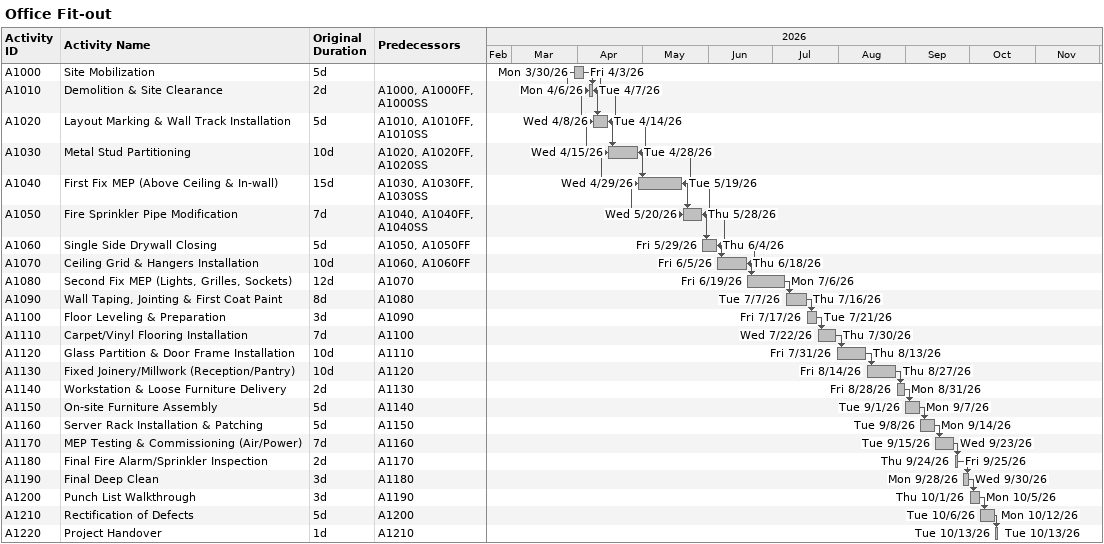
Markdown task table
Office Fit-out

| ID | Task | Original duration | Start | Finish | Predecessors |
|---|---|---|---|---|---|
| A1000 | Site Mobilization | 5d | 2026-03-30 | 2026-04-03 |  |
| A1010 | Demolition & Site Clearance | 2d | 2026-04-06 | 2026-04-07 | A1000, A1000FF, A1000SS |
| A1020 | Layout Marking & Wall Track Installation | 5d | 2026-04-08 | 2026-04-14 | A1010, A1010FF, A1010SS |
| A1030 | Metal Stud Partitioning | 10d | 2026-04-15 | 2026-04-28 | A1020, A1020FF, A1020SS |
| A1040 | First Fix MEP (Above Ceiling & In-wall) | 15d | 2026-04-29 | 2026-05-19 | A1030, A1030FF, A1030SS |
| A1050 | Fire Sprinkler Pipe Modification | 7d | 2026-05-20 | 2026-05-28 | A1040, A1040FF, A1040SS |
| A1060 | Single Side Drywall Closing | 5d | 2026-05-29 | 2026-06-04 | A1050, A1050FF |
| A1070 | Ceiling Grid & Hangers Installation | 10d | 2026-06-05 | 2026-06-18 | A1060, A1060FF |
| A1080 | Second Fix MEP (Lights, Grilles, Sockets) | 12d | 2026-06-19 | 2026-07-06 | A1070 |
| A1090 | Wall Taping, Jointing & First Coat Paint | 8d | 2026-07-07 | 2026-07-16 | A1080 |
| A1100 | Floor Leveling & Preparation | 3d | 2026-07-17 | 2026-07-21 | A1090 |
| A1110 | Carpet/Vinyl Flooring Installation | 7d | 2026-07-22 | 2026-07-30 | A1100 |
| A1120 | Glass Partition & Door Frame Installation | 10d | 2026-07-31 | 2026-08-13 | A1110 |
| A1130 | Fixed Joinery/Millwork (Reception/Pantry) | 10d | 2026-08-14 | 2026-08-27 | A1120 |
| A1140 | Workstation & Loose Furniture Delivery | 2d | 2026-08-28 | 2026-08-31 | A1130 |
| A1150 | On-site Furniture Assembly | 5d | 2026-09-01 | 2026-09-07 | A1140 |
| A1160 | Server Rack Installation & Patching | 5d | 2026-09-08 | 2026-09-14 | A1150 |
| A1170 | MEP Testing & Commissioning (Air/Power) | 7d | 2026-09-15 | 2026-09-23 | A1160 |
| A1180 | Final Fire Alarm/Sprinkler Inspection | 2d | 2026-09-24 | 2026-09-25 | A1170 |
| A1190 | Final Deep Clean | 3d | 2026-09-28 | 2026-09-30 | A1180 |
| A1200 | Punch List Walkthrough | 3d | 2026-10-01 | 2026-10-05 | A1190 |
| A1210 | Rectification of Defects | 5d | 2026-10-06 | 2026-10-12 | A1200 |
| A1220 | Project Handover | 1d | 2026-10-13 | 2026-10-13 | A1210 |
